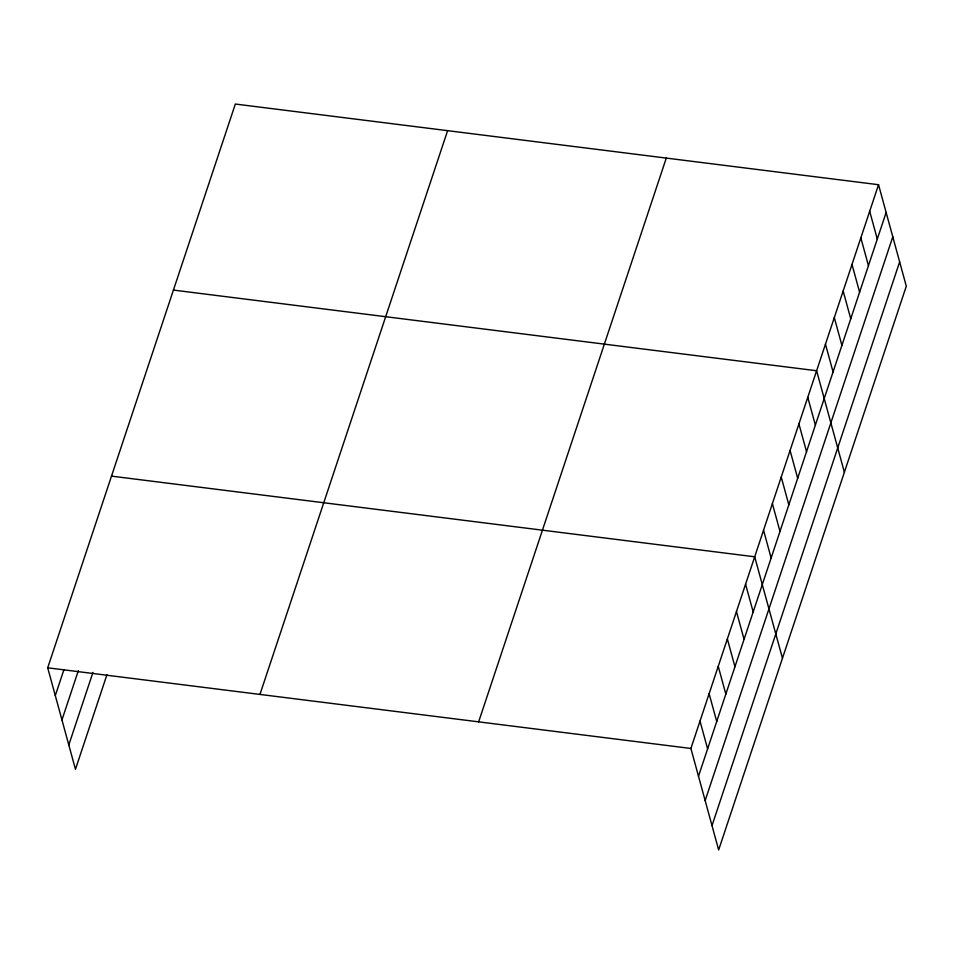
<?xml version="1.0" encoding="UTF-8"?>
<svg xmlns="http://www.w3.org/2000/svg" width="954" height="954" viewBox="0 0 954 954"><rect width="100%" height="100%" fill="white"/><g stroke="black" fill="none" stroke-linecap="round" stroke-linejoin="round"><path stroke-width="1.43" d="M106.908 674.812L75.461 769.294L47.7 667.812L235.34 104.046L878.539 184.706L906.3 286.188L718.66 849.954L690.899 748.473L878.539 184.706M55.296 695.597L63.954 669.589M61.95 719.912L78.359 670.626M68.807 744.967L92.955 672.403M259.953 694.429L447.605 130.674M478.646 721.856L666.286 158.09M698.495 776.258L886.135 212.492M705.149 800.573L892.789 236.819M712.006 825.627L899.646 261.873M173.425 290.088L816.612 370.748L844.373 472.23M111.499 476.129L754.697 556.79L782.459 658.272M47.7 667.812L690.899 748.473M869.69 211.287L877.298 239.072M860.842 237.868L868.45 265.653M852.005 264.449L859.602 292.222M843.157 291.018L850.753 318.803M834.309 317.599L841.905 345.384M825.46 344.179L833.069 371.965M807.776 397.329L815.372 425.114M798.927 423.91L806.524 451.695M790.079 450.491L797.675 478.264M781.231 477.06L788.839 504.845M772.382 503.64L779.99 531.426M763.546 530.221L771.142 558.007M745.575 584.182L753.183 611.967M736.464 611.562L744.072 639.347M727.353 638.941L734.95 666.727M718.243 666.321L725.839 694.107M709.12 693.713L716.728 721.498M700.009 721.093L707.606 748.878"/></g></svg>
